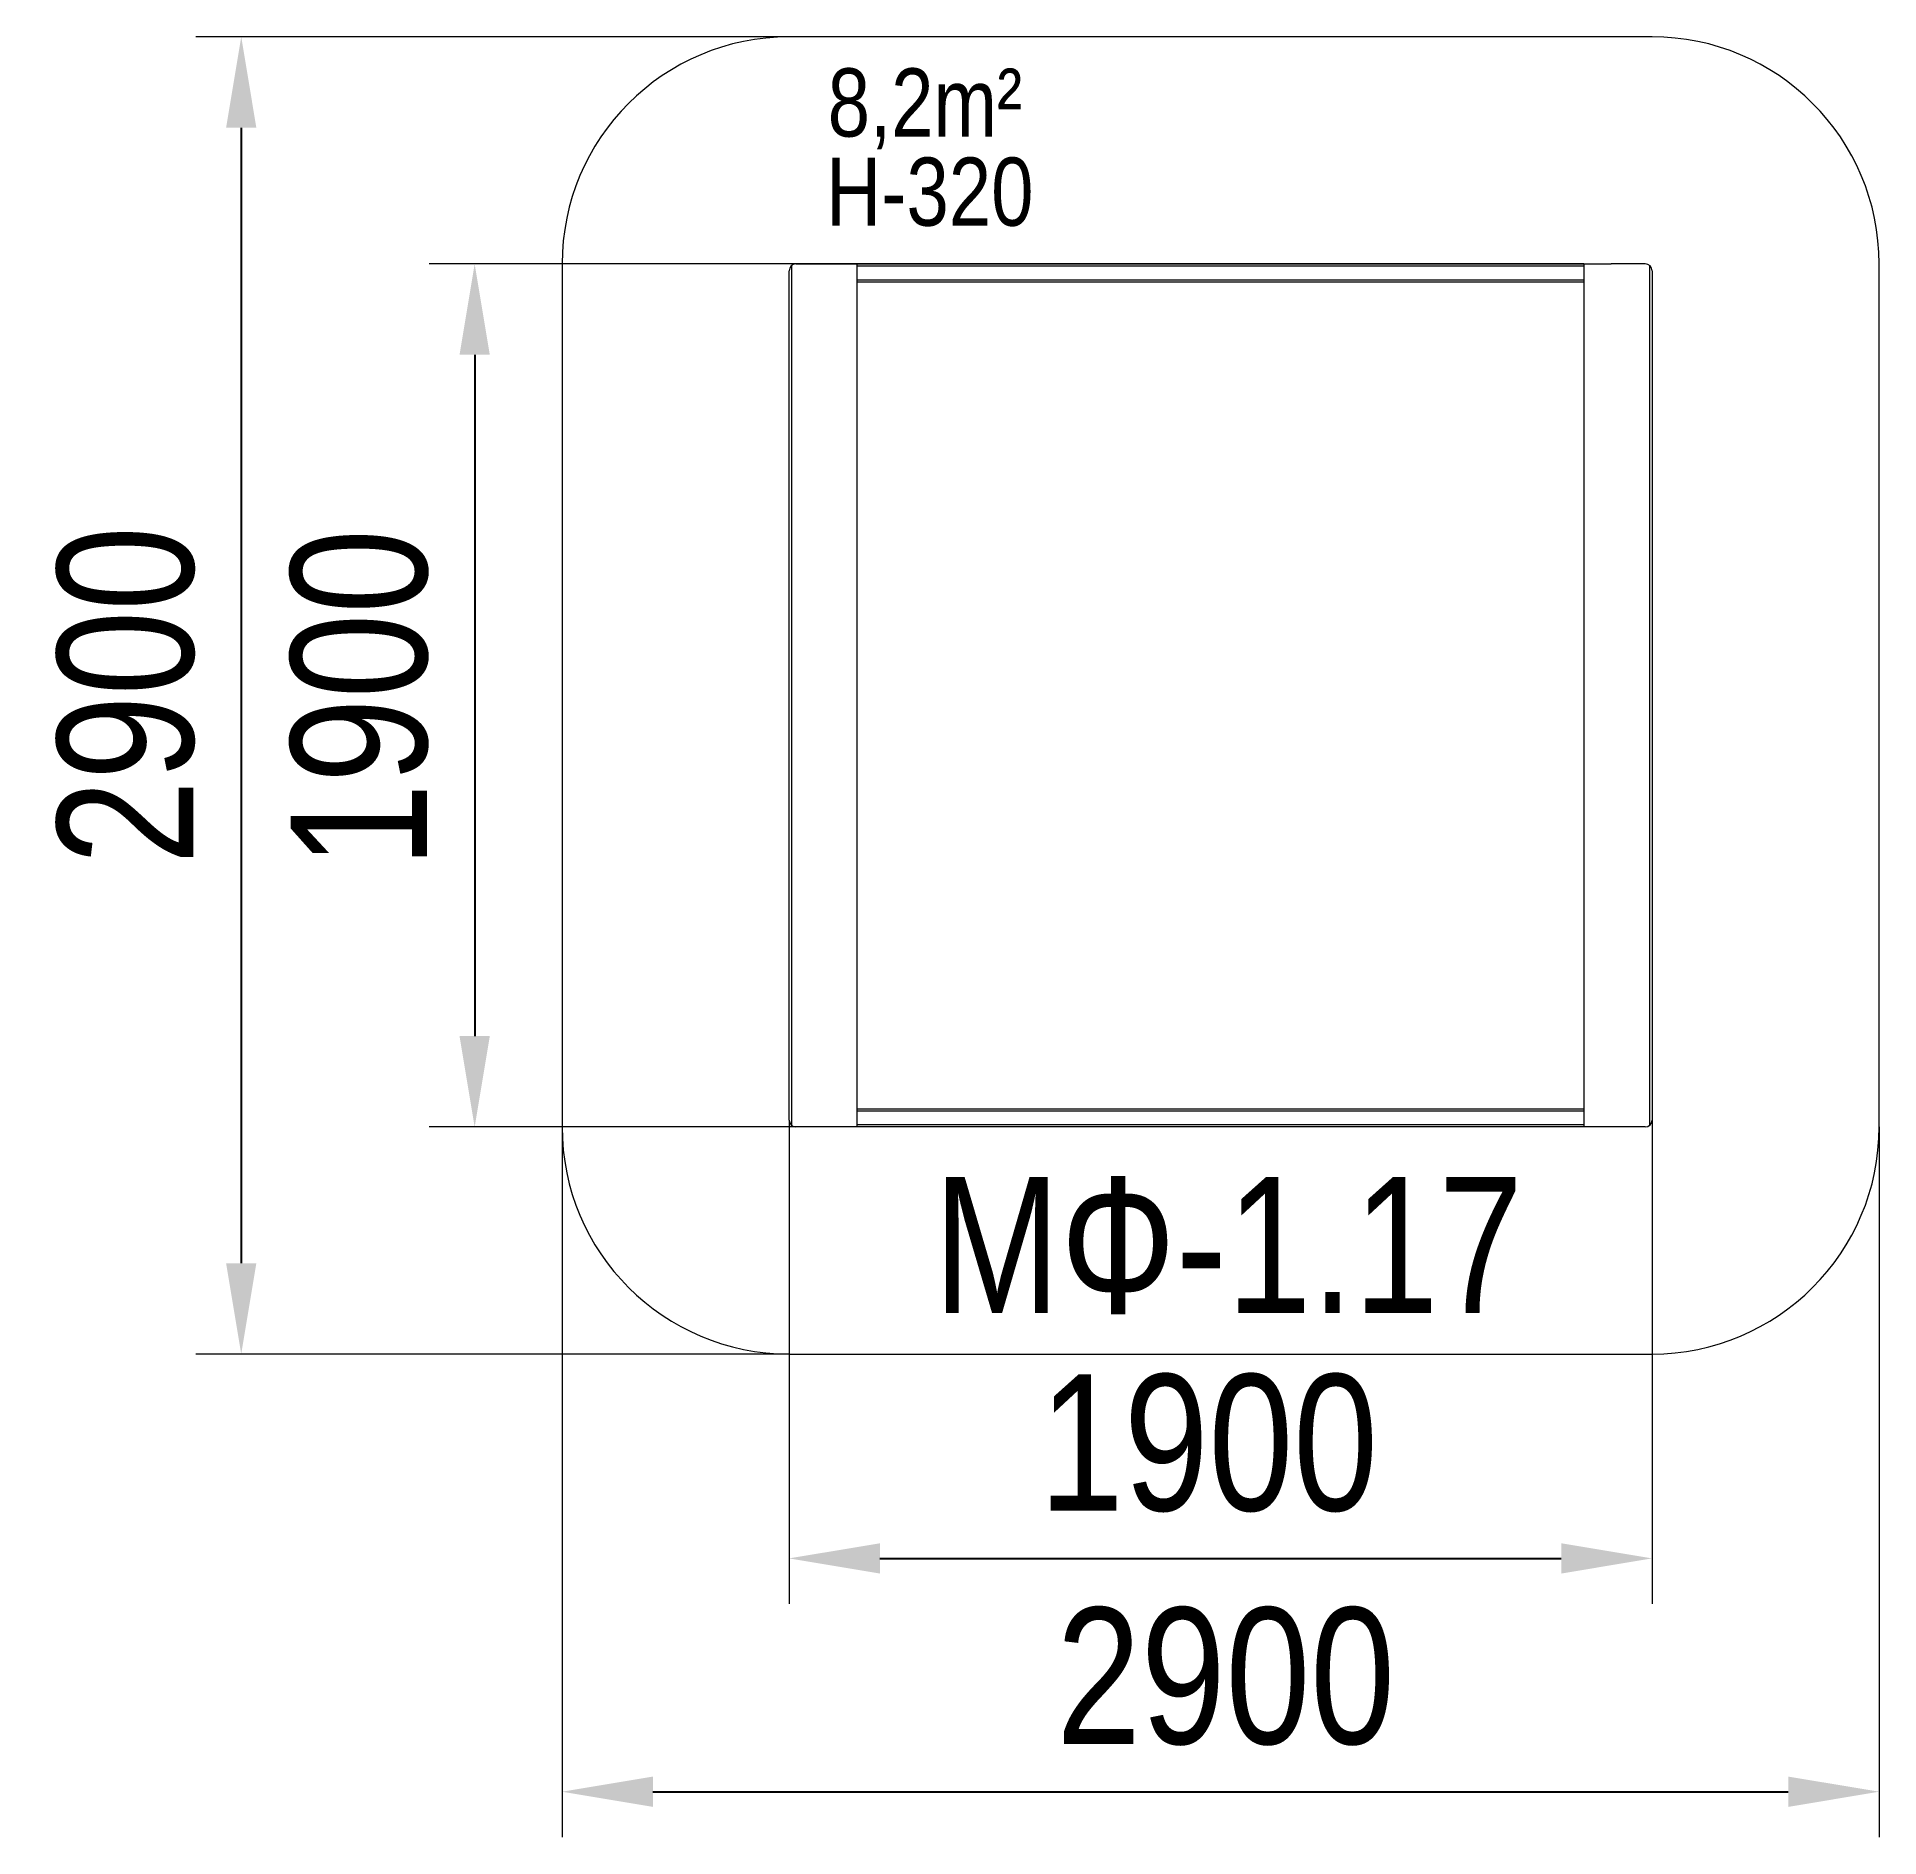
# Model space of a CAD drawing. Header units: millimetres. Extents: x -2545 to 1511, y -2255 to 1709.
import ezdxf

# ---------------------------------------------------------------- set-up
doc = ezdxf.new("R2010")
doc.units = ezdxf.units.MM
for name, color, linetype in [('DIKOM_АРТИКУЛ', 7, 'Continuous'), ('DIKOM_ЗОНА', 90, 'Continuous'), ('DIKOM_ОБЪЕКТ', 7, 'Continuous'), ('DIKOM_РАЗМЕР_ЗОНА', 7, 'Continuous'), ('DIKOM_РАЗМЕР_ОБЪЕКТА', 7, 'Continuous')]:
    doc.layers.add(name, color=color, linetype=linetype)
doc.styles.add('style1', font='arialbd.ttf', dxfattribs={"width": 0.8})
doc.dimstyles.new('1-50', dxfattribs={"dimtxt": 300, "dimasz": 200, "dimexe": 100, "dimexo": 0, "dimgap": 100, "dimtad": 1, "dimtxsty": 'style1', "dimcen": 200, "dimclrd": 7, "dimclre": 7, "dimclrt": 7, "dimadec": 1, "dimazin": 2, "dimtfac": 1, "dimtmove": 0, "dimatfit": 2, "dimfxl": 0, "dimlwd": 25, "dimlwe": 18, "dimarcsym": 0})

# ---------------------------------------------------------------- blocks, each defined once
blk = doc.blocks.new('*D0')
at = {"layer": 'Defpoints', "color": 0, "linetype": 'Continuous', "lineweight": 15, "transparency": 16777216}
for p in [(861, 1208.9), (-1581.4, -691.1), (-739, -691.1)]:
    blk.add_point(p, dxfattribs=at)
at = {"layer": 'DIKOM_РАЗМЕР_ОБЪЕКТА', "color": 7, "linetype": 'Continuous', "lineweight": 18, "transparency": 16777216}
for p, q in [((861, 1208.9), (-1681.4, 1208.9)), ((-739, -691.1), (-1681.4, -691.1))]:
    blk.add_line(p, q, dxfattribs=at)
at = {"layer": 'DIKOM_РАЗМЕР_ОБЪЕКТА', "color": 7, "linetype": 'Continuous', "lineweight": 25, "transparency": 16777216}
blk.add_line((-1581.4, 1008.9), (-1581.4, -491.1), dxfattribs=at)
at = {"layer": 'DIKOM_РАЗМЕР_ОБЪЕКТА', "color": 7, "linetype": 'Continuous', "lineweight": 15, "transparency": 16777216}
for points in [[(-1614.8, 1008.9), (-1548.1, 1008.9), (-1581.4, 1208.9)], [(-1614.8, -491.1), (-1548.1, -491.1), (-1581.4, -691.1)]]:
    blk.add_solid(points, dxfattribs=at)
at = {"layer": 'DIKOM_РАЗМЕР_ОБЪЕКТА', "color": 7, "linetype": 'Continuous', "lineweight": 40, "transparency": 16777216, "insert": (-1834.6, 252.4), "char_height": 300, "attachment_point": 5, "rotation": 90, "style": 'style1'}
blk.add_mtext('{\\fArial|b0|i0|c204|p34;1900}', dxfattribs=at)
blk = doc.blocks.new('*D1')
at = {"layer": 'Defpoints', "color": 0, "linetype": 'Continuous', "lineweight": 15, "transparency": 16777216}
for p in [(-889, -676.1), (1011, -676.1), (1011, -1641)]:
    blk.add_point(p, dxfattribs=at)
at = {"layer": 'DIKOM_РАЗМЕР_ОБЪЕКТА', "color": 7, "linetype": 'Continuous', "lineweight": 18, "transparency": 16777216}
for p, q in [((-889, -676.1), (-889, -1741)), ((1011, -676.1), (1011, -1741))]:
    blk.add_line(p, q, dxfattribs=at)
at = {"layer": 'DIKOM_РАЗМЕР_ОБЪЕКТА', "color": 7, "linetype": 'Continuous', "lineweight": 25, "transparency": 16777216}
blk.add_line((-689, -1641), (811, -1641), dxfattribs=at)
at = {"layer": 'DIKOM_РАЗМЕР_ОБЪЕКТА', "color": 7, "linetype": 'Continuous', "lineweight": 15, "transparency": 16777216}
for points in [[(-689, -1607.7), (-689, -1674.4), (-889, -1641)], [(811, -1607.7), (811, -1674.4), (1011, -1641)]]:
    blk.add_solid(points, dxfattribs=at)
at = {"layer": 'DIKOM_РАЗМЕР_ОБЪЕКТА', "color": 7, "linetype": 'Continuous', "lineweight": 40, "transparency": 16777216, "insert": (34.5, -1387.9), "char_height": 300, "attachment_point": 5, "style": 'style1'}
blk.add_mtext('{\\fArial|b0|i0|c204|p34;1900}', dxfattribs=at)
blk = doc.blocks.new('*D2')
at = {"layer": 'Defpoints', "color": 0, "lineweight": 15, "transparency": 16777216}
for p in [(-889, 1708.9), (-2095.4, -1191.1), (-889, -1191.1)]:
    blk.add_point(p, dxfattribs=at)
at = {"layer": 'DIKOM_РАЗМЕР_ЗОНА', "color": 7, "lineweight": 18, "transparency": 16777216}
for p, q in [((-889, 1708.9), (-2195.4, 1708.9)), ((-889, -1191.1), (-2195.4, -1191.1))]:
    blk.add_line(p, q, dxfattribs=at)
at = {"layer": 'DIKOM_РАЗМЕР_ЗОНА', "color": 7, "lineweight": 25, "transparency": 16777216}
blk.add_line((-2095.4, 1508.9), (-2095.4, -991.1), dxfattribs=at)
at = {"layer": 'DIKOM_РАЗМЕР_ЗОНА', "color": 7, "lineweight": 15, "transparency": 16777216}
for points in [[(-2128.7, 1508.9), (-2062.1, 1508.9), (-2095.4, 1708.9)], [(-2128.7, -991.1), (-2062.1, -991.1), (-2095.4, -1191.1)]]:
    blk.add_solid(points, dxfattribs=at)
at = {"layer": 'DIKOM_РАЗМЕР_ЗОНА', "color": 7, "lineweight": 15, "transparency": 16777216, "insert": (-2348.6, 258.9), "char_height": 300, "attachment_point": 5, "rotation": 90, "style": 'style1'}
blk.add_mtext('{\\fArial|b0|i0|c204|p34;2900}', dxfattribs=at)
blk = doc.blocks.new('*D3')
at = {"layer": 'Defpoints', "color": 0, "lineweight": 15, "transparency": 16777216}
for p in [(-1389, -691.1), (1511, -691.1), (1511, -2154.7)]:
    blk.add_point(p, dxfattribs=at)
at = {"layer": 'DIKOM_РАЗМЕР_ЗОНА', "color": 7, "lineweight": 18, "transparency": 16777216}
for p, q in [((-1389, -691.1), (-1389, -2254.7)), ((1511, -691.1), (1511, -2254.7))]:
    blk.add_line(p, q, dxfattribs=at)
at = {"layer": 'DIKOM_РАЗМЕР_ЗОНА', "color": 7, "lineweight": 25, "transparency": 16777216}
blk.add_line((-1189, -2154.7), (1311, -2154.7), dxfattribs=at)
at = {"layer": 'DIKOM_РАЗМЕР_ЗОНА', "color": 7, "lineweight": 15, "transparency": 16777216}
for points in [[(-1189, -2121.4), (-1189, -2188.1), (-1389, -2154.7)], [(1311, -2121.4), (1311, -2188.1), (1511, -2154.7)]]:
    blk.add_solid(points, dxfattribs=at)
at = {"layer": 'DIKOM_РАЗМЕР_ЗОНА', "color": 7, "lineweight": 15, "transparency": 16777216, "insert": (72, -1901.6), "char_height": 300, "attachment_point": 5, "style": 'style1'}
blk.add_mtext('{\\fArial|b0|i0|c204|p34;2900}', dxfattribs=at)

msp = doc.modelspace()

# ---------------------------------------------------------------- linework, layer by layer
at = {"layer": 'DIKOM_ЗОНА', "color": 3, "lineweight": 15}
msp.add_lwpolyline([(1511.017, 1208.925, 0.41421356), (1011.017, 1708.925), (-888.983, 1708.925, 0.41421356), (-1388.983, 1208.925), (-1388.983, -691.075, 0.41421356), (-888.983, -1191.075), (1011.017, -1191.075, 0.41421356), (1511.017, -691.075)], format="xyb", close=True, dxfattribs=at)
at = {"layer": 'DIKOM_ОБЪЕКТ', "color": 7, "linetype": 'Continuous', "lineweight": 15}
for p, q in [((-888.983, -676.075), (-888.983, 1193.925)), ((-883.983, 1205.105), (-883.983, -687.256)), ((-873.983, 1208.925), (-798.983, 1208.925)), ((-798.983, 1208.925), (921.017, 1208.925)), ((-738.983, -691.075), (-738.983, 1208.925)), ((861.017, 1203.925), (-738.983, 1203.925)), ((861.017, 1208.925), (861.017, -691.075)), ((996.017, 1208.925), (921.017, 1208.925)), ((1006.017, -687.256), (1006.017, 1205.105)), ((1011.017, 1193.925), (1011.017, -676.075)), ((-738.983, 1173.925), (861.017, 1173.925)), ((861.017, 1168.925), (-738.983, 1168.925)), ((-738.983, -651.075), (861.017, -651.075)), ((861.017, -656.075), (-738.983, -656.075)), ((-738.983, -686.075), (861.017, -686.075)), ((-798.983, -691.075), (-873.983, -691.075)), ((921.017, -691.075), (-798.983, -691.075)), ((996.017, -691.075), (921.017, -691.075))]:
    msp.add_line(p, q, dxfattribs=at)
for centre, start, end in [((-873.983, 1193.925), 90, 180), ((996.017, 1193.925), 0, 90), ((-873.983, -676.075), 180, 270), ((996.017, -676.075), 270, 0)]:
    msp.add_arc(centre, 15, start, end, dxfattribs=at)

# ---------------------------------------------------------------- texts
at = {"layer": 'DIKOM_АРТИКУЛ', "insert": (-571.273, -801.093), "char_height": 300, "attachment_point": 1, "style": 'style1'}
msp.add_mtext_dynamic_manual_height_columns('{\\fArial|b0|i0|c204|p34;MФ-1.17}', width=5885.53069, gutter_width=20, heights=[0], dxfattribs=at)
at = {"layer": 'DIKOM_РАЗМЕР_ОБЪЕКТА', "insert": (-804.137, 1639.398), "char_height": 150, "attachment_point": 1, "style": 'style1'}
msp.add_mtext_dynamic_manual_height_columns('{\\fArial|b0|i0|c204|p34;8,2m²}', width=5885.53069, gutter_width=20, heights=[0], dxfattribs=at)
at = {"layer": 'DIKOM_РАЗМЕР_ОБЪЕКТА', "insert": (-807.507, 1443.131), "char_height": 150, "width": 586.81455, "attachment_point": 1, "style": 'style1'}
msp.add_mtext('{\\fArial|b0|i0|c204|p34;H-320}', dxfattribs=at)

# ---------------------------------------------------------------- dimensions: what is measured, and where the dimension line sits
at = {"layer": 'DIKOM_РАЗМЕР_ЗОНА', "lineweight": 15}
dim = msp.add_linear_dim(base=(-2095.403, -1191.075), p1=(-888.983, 1708.925), p2=(-888.983, -1191.075), angle=90, text='{\\fArial|b0|i0|c204|p34;<>}', dimstyle='1-50', dxfattribs=at)
dim.commit()
dim.dimension.update_dxf_attribs({"geometry": '*D2', "text_midpoint": (-2095.403, 258.925), "dimtype": 160})
dim = msp.add_linear_dim(base=(1511.017, -2154.746), p1=(-1388.983, -691.075), p2=(1511.017, -691.075), text='{\\fArial|b0|i0|c204|p34;<>}', dimstyle='1-50', dxfattribs=at)
dim.commit()
dim.dimension.update_dxf_attribs({"geometry": '*D3', "text_midpoint": (72.017, -2154.746), "dimtype": 160})
at = {"layer": 'DIKOM_РАЗМЕР_ОБЪЕКТА', "color": 7, "linetype": 'Continuous', "lineweight": 40}
dim = msp.add_linear_dim(base=(-1581.422, -691.075), p1=(861.017, 1208.925), p2=(-738.983, -691.075), angle=90, text='{\\fArial|b0|i0|c204|p34;<>}', dimstyle='1-50', dxfattribs=at)
dim.commit()
dim.dimension.update_dxf_attribs({"geometry": '*D0', "text_midpoint": (-1581.422, 252.384), "dimtype": 160})
dim = msp.add_linear_dim(base=(1011.017, -1641.029), p1=(-888.983, -676.075), p2=(1011.017, -676.075), text='{\\fArial|b0|i0|c204|p34;<>}', dimstyle='1-50', dxfattribs=at)
dim.commit()
dim.dimension.update_dxf_attribs({"geometry": '*D1', "text_midpoint": (34.517, -1641.029), "dimtype": 160})

doc.saveas('drawing.dxf')
